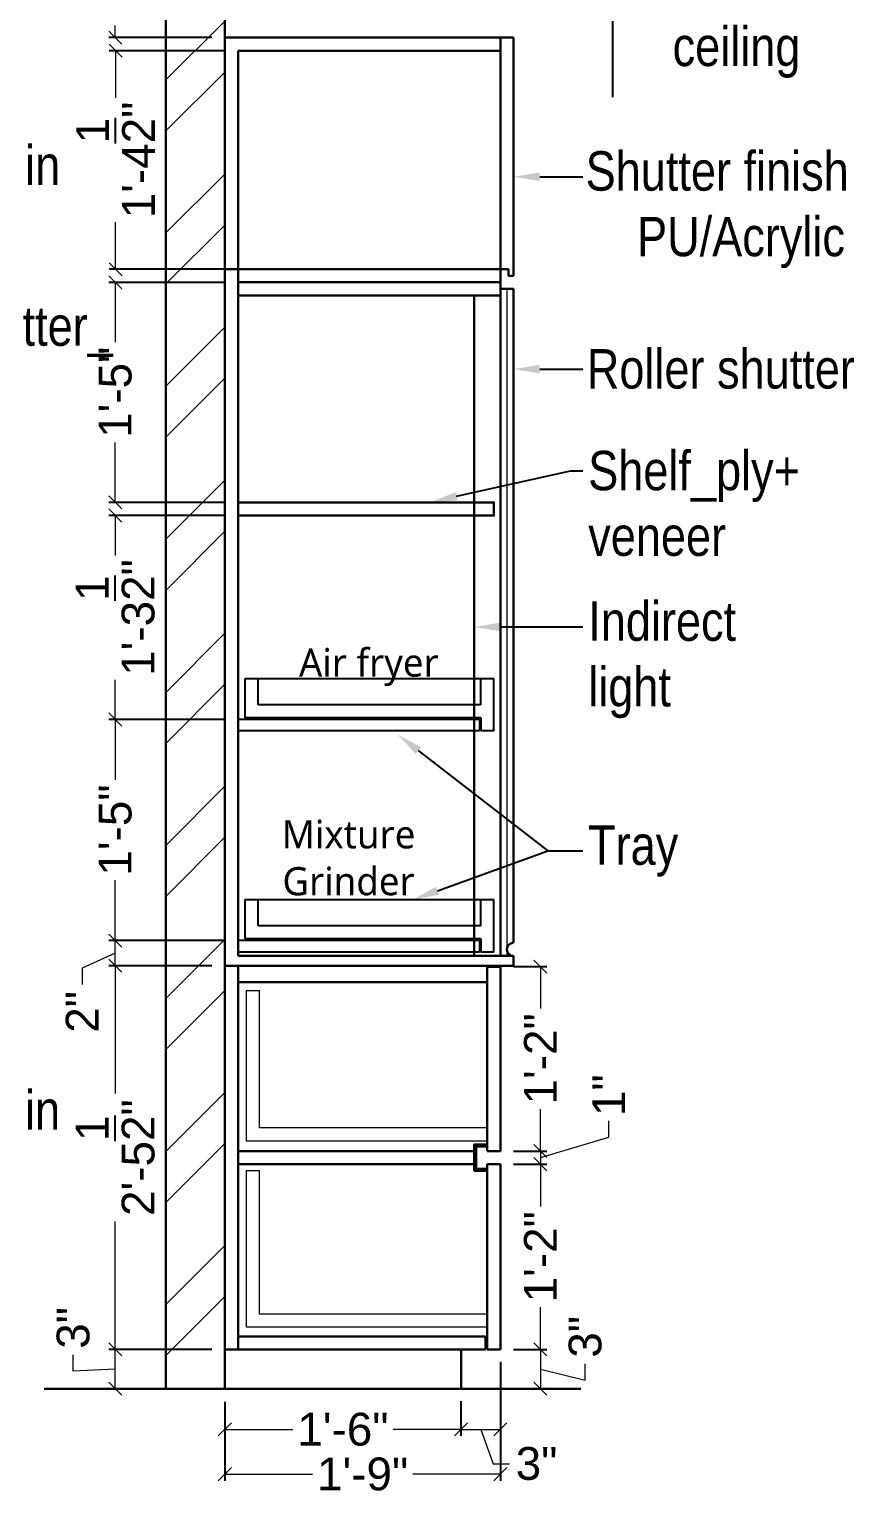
# Model space of a CAD drawing. Header units: millimetres. Extents: x 56222 to 3066687, y -650199 to -121287.
# Drawn here: x 135237.9 to 135299.9, y -184706 to -184594.2 of the extents above; entities that cross this region are included whole.
import ezdxf
from ezdxf import colors
from ezdxf.entities.mleader import LeaderData, LeaderLine
from ezdxf.math import Vec2, Vec3

# ---------------------------------------------------------------- set-up
doc = ezdxf.new("R2010")
doc.units = ezdxf.units.MM
doc.header["$MEASUREMENT"] = 0
doc.header["$PDMODE"] = 35
doc.layers.get('Defpoints').update_dxf_attribs({"color": 220})
for name, color, linetype, lineweight in [('COLUMN', 1, 'Continuous', 30), ('dim05', 1, 'Continuous', 13), ('FURNITURE', 32, 'Continuous', 9), ('FURNITURE-1', 252, 'Continuous', 13), ('hatch-wall', 8, 'Continuous', 9), ('Text', 7, 'Continuous', 15), ('wall', 7, 'Continuous', 30), ('XX~SLAB ( BEAM )~ ( DIM )', 7, 'Continuous', 9)]:
    doc.layers.add(name, color=color, linetype=linetype, lineweight=lineweight)
doc.styles.add('Arial', font='arial.ttf')
doc.styles.get("Standard").update_dxf_attribs({"font": 'arial.ttf', "height": 6})
doc.styles.add('style4', font='ARIALN.TTF')
doc.dimstyles.new('ISO-25', dxfattribs={"dimtxt": 2.5, "dimasz": 1, "dimexe": 0.5, "dimexo": 1, "dimtad": 0, "dimdec": 1, "dimlunit": 4, "dimtxsty": 'Standard', "dimblk": 'OBLIQUE', "dimcen": 2.5, "dimclrd": 1, "dimclre": 1, "dimclrt": 5, "dimadec": 0, "dimazin": 0, "dimtfac": 1, "dimtdec": 1, "dimtmove": 0, "dimatfit": 3, "dimfxl": 1, "dimlwd": -1, "dimarcsym": 0})

# ---------------------------------------------------------------- blocks, each defined once
blk = doc.blocks.new('_Oblique')
at = {"layer": 'wall', "color": 0, "lineweight": -2}
blk.add_line((-0.5, -0.5), (0.5, 0.5), dxfattribs=at)
blk = doc.blocks.new('*D476')
at = {"layer": 'Defpoints', "color": 0, "lineweight": 30, "transparency": 16777216}
for p in [(135244.42, -184694.85), (135252.77, -184694.85), (135252.77, -184697.85)]:
    blk.add_point(p, dxfattribs=at)
at = {"layer": 'dim05', "color": 1, "linetype": 'Continuous', "transparency": 16777216}
for p, q in [((135241.21, -184696.52), (135241.21, -184695.27)), ((135244.42, -184697.85), (135244.42, -184694.85)), ((135244.42, -184696.35), (135241.21, -184696.52))]:
    blk.add_line(p, q, dxfattribs=at)
at = {"layer": 'dim05', "color": 1, "linetype": 'Continuous', "lineweight": -2, "transparency": 16777216}
for p, q in [((135251.77, -184694.85), (135243.92, -184694.85)), ((135251.77, -184697.85), (135243.92, -184697.85))]:
    blk.add_line(p, q, dxfattribs=at)
at = {"layer": 'dim05', "color": 1, "transparency": 16777216}
for p, rotation in [((135244.42, -184694.85), 90), ((135244.42, -184697.85), 270)]:
    blk.add_blockref('_Oblique', p, dxfattribs=dict(at, rotation=rotation))
at = {"layer": 'dim05', "color": 5, "lineweight": 25, "transparency": 16777216, "insert": (135241.21, -184693.21), "char_height": 2.5, "attachment_point": 5, "rotation": 90, "style": 'Arial'}
blk.add_mtext('3"', dxfattribs=at)
blk = doc.blocks.new('*D477')
at = {"layer": 'Defpoints', "color": 0, "lineweight": 30, "transparency": 16777216}
for p in [(135244.42, -184665.6), (135252.77, -184665.6), (135252.77, -184694.85)]:
    blk.add_point(p, dxfattribs=at)
at = {"layer": 'dim05', "color": 1, "linetype": 'Continuous', "lineweight": -2, "transparency": 16777216}
for p, q in [((135251.77, -184665.6), (135243.92, -184665.6)), ((135251.77, -184694.85), (135243.92, -184694.85))]:
    blk.add_line(p, q, dxfattribs=at)
at = {"layer": 'dim05', "color": 1, "linetype": 'Continuous', "transparency": 16777216}
for p, q in [((135244.42, -184665.6), (135244.42, -184675.35)), ((135244.42, -184694.85), (135244.42, -184685.11))]:
    blk.add_line(p, q, dxfattribs=at)
at = {"layer": 'dim05', "color": 1, "transparency": 16777216}
for p, rotation in [((135244.42, -184665.6), 90), ((135244.42, -184694.85), 270)]:
    blk.add_blockref('_Oblique', p, dxfattribs=dict(at, rotation=rotation))
at = {"layer": 'dim05', "color": 5, "lineweight": 25, "transparency": 16777216, "insert": (135244.42, -184680.23), "char_height": 2.5, "attachment_point": 5, "rotation": 90, "style": 'Arial'}
blk.add_mtext('2\'-5{\\H1x;\\S1/2;}"', dxfattribs=at)
blk = doc.blocks.new('*D478')
at = {"layer": 'Defpoints', "color": 0, "lineweight": 30, "transparency": 16777216}
for p in [(135244.42, -184588.85), (135252.77, -184588.85), (135252.77, -184594.85)]:
    blk.add_point(p, dxfattribs=at)
at = {"layer": 'dim05', "color": 1, "linetype": 'Continuous', "lineweight": -2, "transparency": 16777216}
for p, q in [((135251.77, -184588.85), (135243.92, -184588.85)), ((135251.77, -184594.85), (135243.92, -184594.85))]:
    blk.add_line(p, q, dxfattribs=at)
at = {"layer": 'dim05', "color": 1, "linetype": 'Continuous', "transparency": 16777216}
for p, q in [((135244.42, -184588.85), (135244.42, -184589.79)), ((135244.42, -184594.85), (135244.42, -184593.92))]:
    blk.add_line(p, q, dxfattribs=at)
at = {"layer": 'dim05', "color": 1, "transparency": 16777216}
for p, rotation in [((135244.42, -184588.85), 90), ((135244.42, -184594.85), 270)]:
    blk.add_blockref('_Oblique', p, dxfattribs=dict(at, rotation=rotation))
at = {"layer": 'dim05', "color": 5, "lineweight": 25, "transparency": 16777216, "insert": (135244.42, -184591.85), "char_height": 2.5, "attachment_point": 5, "rotation": 90, "style": 'Arial'}
blk.add_mtext('6"', dxfattribs=at)
blk = doc.blocks.new('*D479')
at = {"layer": 'Defpoints', "color": 0, "lineweight": 30, "transparency": 16777216}
for p in [(135252.77, -184697.85), (135270.77, -184697.8, -0.13), (135270.77, -184700.95)]:
    blk.add_point(p, dxfattribs=at)
at = {"layer": 'dim05', "color": 1, "linetype": 'Continuous', "lineweight": -2, "transparency": 16777216}
for p, q in [((135270.77, -184698.8), (135270.77, -184701.45)), ((135252.77, -184698.85), (135252.77, -184701.45))]:
    blk.add_line(p, q, dxfattribs=at)
at = {"layer": 'dim05', "color": 1, "linetype": 'Continuous', "transparency": 16777216}
for p, q in [((135252.77, -184700.95), (135257.94, -184700.95)), ((135270.77, -184700.95), (135265.6, -184700.95))]:
    blk.add_line(p, q, dxfattribs=at)
at = {"layer": 'dim05', "color": 1, "transparency": 16777216, "rotation": 180}
blk.add_blockref('_Oblique', (135252.77, -184700.95), dxfattribs=at)
at = {"layer": 'dim05', "color": 1, "transparency": 16777216}
blk.add_blockref('_Oblique', (135270.77, -184700.95), dxfattribs=at)
at = {"layer": 'dim05', "color": 5, "lineweight": 25, "transparency": 16777216, "insert": (135261.77, -184700.95), "char_height": 2.5, "attachment_point": 5, "style": 'Arial'}
blk.add_mtext('1\'-6"', dxfattribs=at)
blk = doc.blocks.new('*D480')
at = {"layer": 'Defpoints', "color": 0, "lineweight": 30, "transparency": 16777216}
for p in [(135273.77, -184694.8), (135270.77, -184697.85), (135273.77, -184700.95)]:
    blk.add_point(p, dxfattribs=at)
at = {"layer": 'dim05', "color": 1, "linetype": 'Continuous', "lineweight": -2, "transparency": 16777216}
for p, q in [((135273.77, -184695.8), (135273.77, -184701.45)), ((135270.77, -184698.85), (135270.77, -184701.45))]:
    blk.add_line(p, q, dxfattribs=at)
at = {"layer": 'dim05', "color": 1, "linetype": 'Continuous', "transparency": 16777216}
for p, q in [((135270.77, -184700.95), (135273.77, -184700.95)), ((135272.27, -184700.95), (135273.22, -184703.56)), ((135273.22, -184703.56), (135274.47, -184703.56))]:
    blk.add_line(p, q, dxfattribs=at)
at = {"layer": 'dim05', "color": 1, "transparency": 16777216, "rotation": 180}
blk.add_blockref('_Oblique', (135270.77, -184700.95), dxfattribs=at)
at = {"layer": 'dim05', "color": 1, "transparency": 16777216}
blk.add_blockref('_Oblique', (135273.77, -184700.95), dxfattribs=at)
at = {"layer": 'dim05', "color": 5, "lineweight": 25, "transparency": 16777216, "insert": (135276.53, -184703.56), "char_height": 2.5, "attachment_point": 5, "style": 'Arial'}
blk.add_mtext('3"', dxfattribs=at)
blk = doc.blocks.new('*D382')
at = {"layer": 'Defpoints', "color": 0, "lineweight": 30, "transparency": 16777216}
for p in [(135273.77, -184665.67, -0.14), (135273.77, -184679.73), (135276.82, -184679.73)]:
    blk.add_point(p, dxfattribs=at)
at = {"layer": 'dim05', "color": 1, "linetype": 'Continuous', "lineweight": -2, "transparency": 16777216}
for p, q in [((135274.77, -184665.67), (135277.32, -184665.67)), ((135274.77, -184679.73), (135277.32, -184679.73))]:
    blk.add_line(p, q, dxfattribs=at)
at = {"layer": 'dim05', "color": 1, "linetype": 'Continuous', "transparency": 16777216}
for p, q in [((135276.82, -184665.67), (135276.82, -184668.87)), ((135276.82, -184679.73), (135276.82, -184676.53))]:
    blk.add_line(p, q, dxfattribs=at)
at = {"layer": 'dim05', "color": 1, "transparency": 16777216}
for p, rotation in [((135276.82, -184665.67), 90), ((135276.82, -184679.73), 270)]:
    blk.add_blockref('_Oblique', p, dxfattribs=dict(at, rotation=rotation))
at = {"layer": 'dim05', "color": 5, "lineweight": 25, "transparency": 16777216, "insert": (135276.82, -184672.7), "char_height": 2.5, "attachment_point": 5, "rotation": 90, "style": 'Arial'}
blk.add_mtext('1\'-2"', dxfattribs=at)
blk = doc.blocks.new('*D383')
at = {"layer": 'Defpoints', "color": 0, "lineweight": 30, "transparency": 16777216}
for p in [(135273.77, -184679.73), (135273.77, -184680.73), (135276.82, -184680.73)]:
    blk.add_point(p, dxfattribs=at)
at = {"layer": 'dim05', "color": 1, "linetype": 'Continuous', "transparency": 16777216}
for p, q in [((135282.03, -184678.67), (135282.03, -184677.42)), ((135276.82, -184680.23), (135282.03, -184678.67)), ((135276.82, -184679.73), (135276.82, -184678.73)), ((135276.82, -184679.73), (135276.82, -184680.73)), ((135276.82, -184679.73), (135276.82, -184680.73)), ((135276.82, -184680.73), (135276.82, -184681.73))]:
    blk.add_line(p, q, dxfattribs=at)
at = {"layer": 'dim05', "color": 1, "linetype": 'Continuous', "lineweight": -2, "transparency": 16777216}
for p, q in [((135274.77, -184679.73), (135277.32, -184679.73)), ((135274.77, -184680.73), (135277.32, -184680.73))]:
    blk.add_line(p, q, dxfattribs=at)
at = {"layer": 'dim05', "color": 1, "transparency": 16777216}
for p, rotation in [((135276.82, -184679.73), 270), ((135276.82, -184680.73), 90)]:
    blk.add_blockref('_Oblique', p, dxfattribs=dict(at, rotation=rotation))
at = {"layer": 'dim05', "color": 5, "lineweight": 25, "transparency": 16777216, "insert": (135282.03, -184675.47), "char_height": 2.5, "attachment_point": 5, "rotation": 90, "style": 'Arial'}
blk.add_mtext('1"', dxfattribs=at)
blk = doc.blocks.new('*D384')
at = {"layer": 'Defpoints', "color": 0, "lineweight": 30, "transparency": 16777216}
for p in [(135273.77, -184680.73), (135273.77, -184694.85, -0.13), (135276.82, -184694.85)]:
    blk.add_point(p, dxfattribs=at)
at = {"layer": 'dim05', "color": 1, "linetype": 'Continuous', "lineweight": -2, "transparency": 16777216}
for p, q in [((135274.77, -184680.73), (135277.32, -184680.73)), ((135274.77, -184694.85), (135277.32, -184694.85))]:
    blk.add_line(p, q, dxfattribs=at)
at = {"layer": 'dim05', "color": 1, "linetype": 'Continuous', "transparency": 16777216}
for p, q in [((135276.82, -184680.73), (135276.82, -184683.96)), ((135276.82, -184694.85), (135276.82, -184691.62))]:
    blk.add_line(p, q, dxfattribs=at)
at = {"layer": 'dim05', "color": 1, "transparency": 16777216}
for p, rotation in [((135276.82, -184680.73), 90), ((135276.82, -184694.85), 270)]:
    blk.add_blockref('_Oblique', p, dxfattribs=dict(at, rotation=rotation))
at = {"layer": 'dim05', "color": 5, "lineweight": 25, "transparency": 16777216, "insert": (135276.82, -184687.79), "char_height": 2.5, "attachment_point": 5, "rotation": 90, "style": 'Arial'}
blk.add_mtext('1\'-2"', dxfattribs=at)
blk = doc.blocks.new('*D385')
at = {"layer": 'Defpoints', "color": 0, "lineweight": 30, "transparency": 16777216}
for p in [(135273.77, -184694.85, -0.13), (135270.77, -184697.85, -0.13), (135276.82, -184697.85)]:
    blk.add_point(p, dxfattribs=at)
at = {"layer": 'dim05', "color": 1, "linetype": 'Continuous', "lineweight": -2, "transparency": 16777216}
for p, q in [((135274.77, -184694.85), (135277.32, -184694.85)), ((135271.77, -184697.85), (135277.32, -184697.85))]:
    blk.add_line(p, q, dxfattribs=at)
at = {"layer": 'dim05', "color": 1, "linetype": 'Continuous', "transparency": 16777216}
for p, q in [((135276.82, -184694.85), (135276.82, -184697.85)), ((135276.82, -184696.35), (135280.24, -184697.2)), ((135280.24, -184697.2), (135280.24, -184695.95))]:
    blk.add_line(p, q, dxfattribs=at)
at = {"layer": 'dim05', "color": 1, "transparency": 16777216}
for p, rotation in [((135276.82, -184694.85), 90), ((135276.82, -184697.85), 270)]:
    blk.add_blockref('_Oblique', p, dxfattribs=dict(at, rotation=rotation))
at = {"layer": 'dim05', "color": 5, "lineweight": 25, "transparency": 16777216, "insert": (135280.24, -184693.89), "char_height": 2.5, "attachment_point": 5, "rotation": 90, "style": 'Arial'}
blk.add_mtext('3"', dxfattribs=at)
blk = doc.blocks.new('*D386')
at = {"layer": 'Defpoints', "color": 0, "lineweight": 30, "transparency": 16777216}
for p in [(135244.42, -184663.69), (135253.77, -184663.69, 0), (135252.77, -184665.6)]:
    blk.add_point(p, dxfattribs=at)
at = {"layer": 'dim05', "color": 1, "linetype": 'Continuous', "lineweight": -2, "transparency": 16777216}
for p, q in [((135252.77, -184663.69), (135243.92, -184663.69)), ((135251.77, -184665.6), (135243.92, -184665.6))]:
    blk.add_line(p, q, dxfattribs=at)
at = {"layer": 'dim05', "color": 1, "linetype": 'Continuous', "transparency": 16777216}
for p, q in [((135244.42, -184665.6), (135244.42, -184663.69)), ((135244.42, -184664.65), (135241.89, -184665.79)), ((135241.89, -184665.79), (135241.89, -184667.04))]:
    blk.add_line(p, q, dxfattribs=at)
at = {"layer": 'dim05', "color": 1, "transparency": 16777216}
for p, rotation in [((135244.42, -184663.69), 90), ((135244.42, -184665.6), 270)]:
    blk.add_blockref('_Oblique', p, dxfattribs=dict(at, rotation=rotation))
at = {"layer": 'dim05', "color": 5, "lineweight": 25, "transparency": 16777216, "insert": (135241.89, -184669.12), "char_height": 2.5, "attachment_point": 5, "rotation": 90, "style": 'Arial'}
blk.add_mtext('2"', dxfattribs=at)
blk = doc.blocks.new('*D387')
at = {"layer": 'Defpoints', "color": 0, "lineweight": 30, "transparency": 16777216}
for p in [(135244.42, -184646.83), (135253.77, -184646.83, 0.06), (135253.77, -184663.69, 0)]:
    blk.add_point(p, dxfattribs=at)
at = {"layer": 'dim05', "color": 1, "linetype": 'Continuous', "lineweight": -2, "transparency": 16777216}
for p, q in [((135252.77, -184646.83), (135243.92, -184646.83)), ((135252.77, -184663.69), (135243.92, -184663.69))]:
    blk.add_line(p, q, dxfattribs=at)
at = {"layer": 'dim05', "color": 1, "linetype": 'Continuous', "transparency": 16777216}
for p, q in [((135244.42, -184646.83), (135244.42, -184651.43)), ((135244.42, -184663.69), (135244.42, -184659.09))]:
    blk.add_line(p, q, dxfattribs=at)
at = {"layer": 'dim05', "color": 1, "transparency": 16777216}
for p, rotation in [((135244.42, -184646.83), 90), ((135244.42, -184663.69), 270)]:
    blk.add_blockref('_Oblique', p, dxfattribs=dict(at, rotation=rotation))
at = {"layer": 'dim05', "color": 5, "lineweight": 25, "transparency": 16777216, "insert": (135244.42, -184655.26), "char_height": 2.5, "attachment_point": 5, "rotation": 90, "style": 'Arial'}
blk.add_mtext('1\'-5"', dxfattribs=at)
blk = doc.blocks.new('*D388')
at = {"layer": 'Defpoints', "color": 0, "lineweight": 30, "transparency": 16777216}
for p in [(135244.42, -184631.28), (135253.77, -184631.28), (135253.77, -184646.83, 0.06)]:
    blk.add_point(p, dxfattribs=at)
at = {"layer": 'dim05', "color": 1, "linetype": 'Continuous', "lineweight": -2, "transparency": 16777216}
for p, q in [((135252.77, -184631.28), (135243.92, -184631.28)), ((135252.77, -184646.83), (135243.92, -184646.83))]:
    blk.add_line(p, q, dxfattribs=at)
at = {"layer": 'dim05', "color": 1, "linetype": 'Continuous', "transparency": 16777216}
for p, q in [((135244.42, -184631.28), (135244.42, -184634.32)), ((135244.42, -184646.83), (135244.42, -184643.8))]:
    blk.add_line(p, q, dxfattribs=at)
at = {"layer": 'dim05', "color": 1, "transparency": 16777216}
for p, rotation in [((135244.42, -184631.28), 90), ((135244.42, -184646.83), 270)]:
    blk.add_blockref('_Oblique', p, dxfattribs=dict(at, rotation=rotation))
at = {"layer": 'dim05', "color": 5, "lineweight": 25, "transparency": 16777216, "insert": (135244.42, -184639.06), "char_height": 2.5, "attachment_point": 5, "rotation": 90, "style": 'Arial'}
blk.add_mtext('1\'-3{\\H1x;\\S1/2;}"', dxfattribs=at)
blk = doc.blocks.new('*D394')
at = {"layer": 'Defpoints', "color": 0, "lineweight": 30, "transparency": 16777216}
for p in [(135244.42, -184613.51), (135253.77, -184613.51, 0.14), (135253.77, -184630.28)]:
    blk.add_point(p, dxfattribs=at)
at = {"layer": 'dim05', "color": 1, "linetype": 'Continuous', "lineweight": -2, "transparency": 16777216}
for p, q in [((135252.77, -184613.51), (135243.92, -184613.51)), ((135252.77, -184630.28), (135243.92, -184630.28))]:
    blk.add_line(p, q, dxfattribs=at)
at = {"layer": 'dim05', "color": 1, "linetype": 'Continuous', "transparency": 16777216}
for p, q in [((135244.42, -184613.51), (135244.42, -184618.06)), ((135244.42, -184630.28), (135244.42, -184625.72))]:
    blk.add_line(p, q, dxfattribs=at)
at = {"layer": 'dim05', "color": 1, "transparency": 16777216}
for p, rotation in [((135244.42, -184613.51), 90), ((135244.42, -184630.28), 270)]:
    blk.add_blockref('_Oblique', p, dxfattribs=dict(at, rotation=rotation))
at = {"layer": 'dim05', "color": 5, "lineweight": 25, "transparency": 16777216, "insert": (135244.42, -184621.89), "char_height": 2.5, "attachment_point": 5, "rotation": 90, "style": 'Arial'}
blk.add_mtext('1\'-5"', dxfattribs=at)
blk = doc.blocks.new('*D395')
at = {"layer": 'Defpoints', "color": 0, "lineweight": 30, "transparency": 16777216}
for p in [(135244.44, -184595.85), (135253.77, -184595.85), (135253.77, -184612.51, 0.14)]:
    blk.add_point(p, dxfattribs=at)
at = {"layer": 'dim05', "color": 1, "linetype": 'Continuous', "lineweight": -2, "transparency": 16777216}
for p, q in [((135252.77, -184595.85), (135243.94, -184595.85)), ((135252.77, -184612.51), (135243.94, -184612.51))]:
    blk.add_line(p, q, dxfattribs=at)
at = {"layer": 'dim05', "color": 1, "linetype": 'Continuous', "transparency": 16777216}
for p, q in [((135244.44, -184595.85), (135244.44, -184599.44)), ((135244.44, -184612.51), (135244.44, -184608.92))]:
    blk.add_line(p, q, dxfattribs=at)
at = {"layer": 'dim05', "color": 1, "transparency": 16777216}
for p, rotation in [((135244.44, -184595.85), 90), ((135244.44, -184612.51), 270)]:
    blk.add_blockref('_Oblique', p, dxfattribs=dict(at, rotation=rotation))
at = {"layer": 'dim05', "color": 5, "lineweight": 25, "transparency": 16777216, "insert": (135244.44, -184604.18), "char_height": 2.5, "attachment_point": 5, "rotation": 90, "style": 'Arial'}
blk.add_mtext('1\'-4{\\H1x;\\S1/2;}"', dxfattribs=at)
blk = doc.blocks.new('*D396')
at = {"layer": 'Defpoints', "color": 0, "lineweight": 30, "transparency": 16777216}
for p in [(135273.77, -184694.85, -0.13), (135252.77, -184697.85), (135273.77, -184704.36)]:
    blk.add_point(p, dxfattribs=at)
at = {"layer": 'dim05', "color": 1, "linetype": 'Continuous', "lineweight": -2, "transparency": 16777216}
for p, q in [((135273.77, -184695.85), (135273.77, -184704.86)), ((135252.77, -184698.85), (135252.77, -184704.86))]:
    blk.add_line(p, q, dxfattribs=at)
at = {"layer": 'dim05', "color": 1, "linetype": 'Continuous', "transparency": 16777216}
for p, q in [((135252.77, -184704.36), (135259.44, -184704.36)), ((135273.77, -184704.36), (135267.1, -184704.36))]:
    blk.add_line(p, q, dxfattribs=at)
at = {"layer": 'dim05', "color": 1, "transparency": 16777216, "rotation": 180}
blk.add_blockref('_Oblique', (135252.77, -184704.36), dxfattribs=at)
at = {"layer": 'dim05', "color": 1, "transparency": 16777216}
blk.add_blockref('_Oblique', (135273.77, -184704.36), dxfattribs=at)
at = {"layer": 'dim05', "color": 5, "lineweight": 25, "transparency": 16777216, "insert": (135263.27, -184704.36), "char_height": 2.5, "attachment_point": 5, "style": 'Arial'}
blk.add_mtext('1\'-9"', dxfattribs=at)

msp = doc.modelspace()

# ---------------------------------------------------------------- hatches: boundary and pattern name
at = {"layer": 'hatch-wall'}
h = msp.add_hatch(dxfattribs=at)
h.set_pattern_fill('ANSI32', color=256, scale=22)
h.set_pattern_definition([(45, (7014.038, -201514.976), (-5.83363094, 5.83363094), []), (45, (7017.927, -201514.976), (-5.83363094, 5.83363094), [])])
h.paths.add_polyline_path([(135252.768, -184588.854), (135248.28, -184588.854), (135248.286, -184697.854), (135252.774, -184697.854)])

# ---------------------------------------------------------------- linework, layer by layer
at = {"layer": 'COLUMN'}
msp.add_line((135238.983, -184697.854), (135279.904, -184697.854), dxfattribs=at)
at = {"layer": 'FURNITURE', "linetype": 'ByBlock', "lineweight": -3}
msp.add_line((135282.308, -184593.591), (135282.308, -184599.4), dxfattribs=at)
at = {"layer": 'FURNITURE', "lineweight": 30}
for p, q in [((135274.774, -184594.854), (135252.774, -184594.854)), ((135273.774, -184613.006, 0.013), (135273.774, -184594.854)), ((135274.774, -184613.006, 0.013), (135274.774, -184594.854)), ((135252.774, -184595.854), (135252.774, -184595.854)), ((135273.774, -184595.854), (135253.774, -184595.854)), ((135273.774, -184612.506, 0.013), (135252.774, -184612.506, 0.143)), ((135273.774, -184612.506, 0.013), (135273.774, -184612.506, 0.013)), ((135273.774, -184612.506, 0.013), (135273.774, -184612.506, 0.013)), ((135273.774, -184612.506, 0.013), (135274.394, -184612.506, 0.013)), ((135273.774, -184614.506, 0.013), (135273.774, -184612.506, 0.013)), ((135274.394, -184613.006, 0.013), (135274.394, -184612.506, 0.013)), ((135273.774, -184613.506, 0.013), (135253.774, -184613.506, 0.143)), ((135274.774, -184613.006, 0.013), (135274.394, -184613.006, 0.013)), ((135273.774, -184614.506, 0.013), (135253.774, -184614.506, 0.143)), ((135274.774, -184614.006, 0.013), (135273.774, -184614.006, 0.013)), ((135273.774, -184614.506, 0.013), (135273.774, -184664.854, -0.129)), ((135274.774, -184614.006, 0.013), (135274.774, -184663.763, -0.126)), ((135274.774, -184614.006, 0.013), (135274.774, -184618.378, -0.129)), ((135273.774, -184663.854, -0.129), (135273.774, -184664.854, -0.129)), ((135273.774, -184663.854, -0.129), (135273.774, -184664.854, -0.129)), ((135252.774, -184664.854), (135252.774, -184697.854)), ((135274.774, -184664.854, -0.129), (135273.774, -184664.854, -0.129)), ((135273.774, -184664.854, -0.129), (135273.774, -184664.854, -0.129)), ((135274.774, -184664.853, -0.129), (135274.774, -184664.854, -0.129)), ((135274.774, -184665.604, -0.129), (135252.774, -184665.604)), ((135253.774, -184694.854), (135253.774, -184665.604)), ((135272.774, -184665.675, -0.141), (135272.774, -184679.729)), ((135272.774, -184665.675, -0.129), (135273.774, -184665.675, -0.129)), ((135273.774, -184665.675, -0.141), (135273.774, -184679.729)), ((135253.774, -184666.854), (135272.774, -184666.854, -0.137)), ((135271.774, -184679.729), (135253.774, -184679.729, 0.129)), ((135273.774, -184679.729), (135272.774, -184679.729)), ((135271.774, -184680.729), (135253.774, -184680.729, 0.129)), ((135272.774, -184680.729), (135272.774, -184694.854, -0.129)), ((135272.774, -184681.859), (135272.774, -184680.729)), ((135273.774, -184680.729), (135272.774, -184680.729)), ((135273.774, -184680.729), (135273.774, -184694.854, -0.129)), ((135272.635, -184693.854, -0.129), (135253.774, -184693.854)), ((135272.635, -184693.854, -0.129), (135272.635, -184694.854, -0.129)), ((135252.774, -184694.854), (135272.635, -184694.854, -0.129)), ((135270.774, -184694.854, -0.129), (135270.774, -184697.854, -0.129)), ((135272.774, -184694.854, -0.129), (135273.774, -184694.854, -0.129)), ((135270.774, -184697.854, -0.129), (135252.774, -184697.854))]:
    msp.add_line(p, q, dxfattribs=at)
at = {"layer": 'FURNITURE', "lineweight": 30, "ltscale": 0.4}
for p, q in [((135252.774, -184594.854), (135252.775, -184612.506, 0.143)), ((135253.774, -184595.854, 0.004), (135253.775, -184612.506, 0.143)), ((135252.774, -184665.604, 0), (135252.774, -184612.506, 0.143)), ((135253.774, -184664.854, 0), (135253.774, -184612.506, 0.143)), ((135274.774, -184664.853, -0.129), (135253.774, -184664.845, 0))]:
    msp.add_line(p, q, dxfattribs=at)
at = {"layer": 'FURNITURE'}
for p, q in [((135252.774, -184614.57, 0.078), (135252.774, -184664.822)), ((135254.419, -184667.499), (135255.419, -184667.499)), ((135254.419, -184678.967, 0.129), (135254.419, -184667.499)), ((135255.419, -184677.967, 0.129), (135255.419, -184667.499)), ((135272.774, -184677.966), (135255.419, -184677.967, 0.129)), ((135272.774, -184678.966), (135254.419, -184678.967, 0.129)), ((135254.419, -184681.2, 0.129), (135255.419, -184681.2, 0.129)), ((135254.419, -184693.159), (135254.419, -184681.2, 0.129)), ((135255.419, -184692.159), (135255.419, -184681.2, 0.129)), ((135272.774, -184693.158, -0.129), (135254.419, -184693.159)), ((135272.774, -184692.158, -0.129), (135255.419, -184692.159))]:
    msp.add_line(p, q, dxfattribs=at)
at = {"layer": 'FURNITURE', "color": 3, "lineweight": 30}
msp.add_line((135271.774, -184614.506, 0.013), (135271.774, -184664.854, -0.129), dxfattribs=at)
at = {"layer": 'FURNITURE', "lineweight": 15}
msp.add_line((135274.274, -184614.006, 0.013), (135274.252, -184664.853, -0.126), dxfattribs=at)
at = {"layer": 'FURNITURE', "linetype": 'ByBlock', "lineweight": 30}
msp.add_line((135274.774, -184665.604, -0.129), (135274.774, -184664.854, -0.129), dxfattribs=at)
at = {"layer": 'FURNITURE', "lineweight": 30}
msp.add_lwpolyline([(135253.774, -184630.281), (135273.274, -184630.281), (135273.274, -184631.283), (135253.774, -184631.283)], close=True, dxfattribs=at)
for points in [[(135272.774, -184681.079), (135272.774, -184681.229), (135271.774, -184681.229), (135271.774, -184679.229), (135272.774, -184679.229), (135272.774, -184679.379)], [(135272.774, -184681.079), (135271.924, -184681.079), (135271.924, -184679.379), (135272.774, -184679.379)]]:
    msp.add_lwpolyline(points, dxfattribs=at)
for centre, radius, start, end in [((135274.77, -184664.354, -0.129), 0.5, 99.25541, 270.40163), ((135274.674, -184663.761, -0.129), 0.1, 279.25541, 0)]:
    msp.add_arc(centre, radius, start, end, dxfattribs=at)
at = {"layer": 'FURNITURE-1', "linetype": 'ByBlock', "lineweight": 25}
for p, q in [((135254.316, -184643.703, 0.065), (135273.274, -184643.703)), ((135254.316, -184646.703, 0.065), (135254.316, -184643.703, 0.065)), ((135255.316, -184645.703, 0.065), (135255.316, -184643.703, 0.065)), ((135272.274, -184645.703), (135272.274, -184643.703)), ((135273.274, -184647.703), (135273.274, -184643.703)), ((135272.274, -184645.703), (135255.316, -184645.703, 0.065)), ((135272.18, -184646.833), (135253.774, -184646.833, 0.065)), ((135272.274, -184646.703), (135254.316, -184646.703, 0.065)), ((135272.18, -184646.833), (135272.18, -184647.703)), ((135272.274, -184646.703), (135272.274, -184647.703)), ((135272.18, -184647.703), (135253.774, -184647.703, 0.065)), ((135273.274, -184647.703), (135272.274, -184647.703)), ((135254.316, -184660.561, 0), (135273.274, -184660.561)), ((135254.316, -184663.561, 0), (135254.316, -184660.561, 0)), ((135255.316, -184662.561, 0), (135255.316, -184660.561, 0)), ((135272.274, -184662.561), (135272.274, -184660.561)), ((135273.274, -184664.561), (135273.274, -184660.561)), ((135272.274, -184662.561), (135255.316, -184662.561, 0)), ((135272.18, -184663.692), (135253.774, -184663.692, 0)), ((135272.274, -184663.561), (135254.316, -184663.561, 0)), ((135272.18, -184663.692), (135272.18, -184664.561)), ((135272.274, -184663.561), (135272.274, -184664.561)), ((135272.18, -184664.561), (135253.774, -184664.561, 0)), ((135273.274, -184664.561), (135272.274, -184664.561))]:
    msp.add_line(p, q, dxfattribs=at)
at = {"layer": 'XX~SLAB ( BEAM )~ ( DIM )', "lineweight": 30}
msp.add_lwpolyline([(135252.774, -184697.854), (135248.274, -184697.854), (135248.274, -184588.854), (135252.774, -184588.854)], close=True, dxfattribs=at)

# ---------------------------------------------------------------- texts
at = {"layer": 'Text', "ltscale": 20, "char_height": 2.14365, "width": 15.59214, "attachment_point": 1}
for s, insert in [('\\pxqc;{\\fMalgun Gothic|b0|i0|c0|p34;\\C1;Air fryer}', (135255.947, -184641.427, 0.162)), ('\\pxqc;{\\fMalgun Gothic|b0|i0|c0|p34;\\C1;Mixture Grinder}', (135254.401, -184654.514))]:
    msp.add_mtext(s, dxfattribs=dict(at, insert=insert))

# ---------------------------------------------------------------- dimensions: what is measured, and where the dimension line sits
at = {"layer": 'dim05', "color": 27, "lineweight": 25, "true_color": 0x7d5120}
for base, p1, p2, override, picture, middle in [((135244.416, -184588.854), (135252.774, -184594.854), (135252.774, -184588.854), {"dimtxsty": 'Arial'}, '*D478', (135244.416, -184591.854)), ((135244.439, -184595.854), (135253.774, -184612.506, 0.143), (135253.774, -184595.854), {"dimtxsty": 'Arial'}, '*D395', (135244.439, -184604.18)), ((135244.416, -184613.506), (135253.774, -184630.281), (135253.774, -184613.506, 0.14), {"dimtxsty": 'Arial'}, '*D394', (135244.416, -184621.894)), ((135244.4164, -184631.2827), (135253.7739, -184646.8332, 0.0647), (135253.7738, -184631.2827), {"dimtxsty": 'Arial'}, '*D388', (135244.4164, -184639.0579)), ((135244.416, -184646.833), (135253.774, -184663.692, 0), (135253.774, -184646.833, 0.065), {"dimtxsty": 'Arial'}, '*D387', (135244.416, -184655.263)), ((135244.416378, -184665.603576), (135252.77387, -184694.853578), (135252.773872, -184665.603576), {"dimtxsty": 'Arial'}, '*D477', (135244.416378, -184680.228577)), ((135276.825, -184679.729), (135273.774, -184665.675, -0.141), (135273.774, -184679.729), {"dimtxsty": 'Arial', "dimtmove": 1}, '*D382', (135276.825, -184672.702)), ((135276.825, -184680.729), (135273.774, -184679.729), (135273.774, -184680.729), {"dimtxsty": 'Arial', "dimtmove": 1}, '*D383', (135282.028, -184676.793)), ((135276.825, -184694.854), (135273.774, -184680.729), (135273.774, -184694.854, -0.129), {"dimtxsty": 'Arial', "dimtmove": 1}, '*D384', (135276.825, -184687.791))]:
    dim = msp.add_linear_dim(base=base, p1=p1, p2=p2, angle=90, dimstyle='ISO-25', override=override, dxfattribs=at)
    dim.commit()
    dim.dimension.update_dxf_attribs({"geometry": picture, "text_midpoint": middle})
for base, p1, p2, picture, middle in [((135244.416, -184663.692), (135252.774, -184665.604), (135253.774, -184663.692, 0), '*D386', (135241.894, -184667.663)), ((135244.416, -184694.854), (135252.774, -184697.854), (135252.774, -184694.854), '*D476', (135241.207, -184694.648)), ((135276.825, -184697.854), (135273.774, -184694.854, -0.129), (135270.774, -184697.854, -0.129), '*D385', (135280.245, -184695.328))]:
    dim = msp.add_linear_dim(base=base, p1=p1, p2=p2, angle=90, dimstyle='ISO-25', override={"dimtxsty": 'Arial', "dimtmove": 1}, dxfattribs=at)
    dim.commit()
    dim.dimension.update_dxf_attribs({"geometry": picture, "text_midpoint": middle, "dimtype": 160})
for base, p2, picture, middle in [((135273.774, -184704.359), (135273.774, -184694.854, -0.129), '*D396', (135263.274, -184704.359)), ((135270.774, -184700.951), (135270.774, -184697.8, -0.129), '*D479', (135261.774, -184700.951))]:
    dim = msp.add_linear_dim(base=base, p1=(135252.774, -184697.854), p2=p2, dimstyle='ISO-25', override={"dimtxsty": 'Arial'}, dxfattribs=at)
    dim.commit()
    dim.dimension.update_dxf_attribs({"geometry": picture, "text_midpoint": middle})
dim = msp.add_linear_dim(base=(135273.774, -184700.951, -0.129), p1=(135270.774, -184697.854, -0.129), p2=(135273.774, -184694.8, -0.129), dimstyle='ISO-25', override={"dimtxsty": 'Arial', "dimtmove": 1}, dxfattribs=at)
dim.commit()
dim.dimension.update_dxf_attribs({"geometry": '*D480', "text_midpoint": (135275.093, -184703.557, -0.129), "dimtype": 160})

# ---------------------------------------------------------------- leaders
at = {"layer": 'Text', "color": 1, "lineweight": 0, "ltscale": 20}
ml = msp.add_multileader_mtext('Standard', dxfattribs=at)
ml.set_content('False \\Pceiling', color=1, style='style4')
ml.set_leader_properties()
ml.build(insert=Vec2(0, 0))
ml.multileader.update_dxf_attribs({"dogleg_length": 2.025, "arrow_head_size": 2})
ctx = ml.context
ctx.base_point, ctx.char_height, ctx.arrow_head_size, ctx.landing_gap_size, ctx.plane_origin = Vec3(135286.501, -184590.963), 3, 2, 0.4, Vec3(135224.879, -184575.963)
notes = []
notes.append((ctx, [(0, (1, 1, 0), (135284.012, -184590.963), (1, 0), 2.489, [(0, [(135274.004, -184590.963)], 0, [])])]))
ctx.mtext.insert = Vec3(135286.901, -184589.022)
ml = msp.add_multileader_mtext('Standard', dxfattribs=at)
ml.set_content('Shutter finish in \\PPU/Acrylic ', color=1, style='style4')
ml.set_leader_properties()
ml.build(insert=Vec2(0, 0))
ml.multileader.update_dxf_attribs({"dogleg_length": 2.025, "arrow_head_size": 2})
ctx = ml.context
ctx.base_point, ctx.char_height, ctx.arrow_head_size, ctx.landing_gap_size, ctx.plane_origin = Vec3(135216.131, -184605.019, 0.078), 3, 2, 0.4, Vec3(135147.504, -184590.019, 0.078)
notes.append((ctx, [(0, (1, 1, 0), (135215.169, -184605.019, 0.078), (1, 0), 0.962, [(0, [(135163.048, -184605.019, 0.078)], 0, [])])]))
ctx.mtext.insert = Vec3(135216.531, -184603.078, 0.078)
ml = msp.add_multileader_mtext('Standard', dxfattribs=at)
ml.set_content('Shutter finish in \\PPU/Acrylic ', color=1, style='style4')
ml.set_leader_properties()
ml.build(insert=Vec2(0, 0))
ml.multileader.update_dxf_attribs({"dogleg_length": 2.025, "arrow_head_size": 2})
ctx = ml.context
ctx.base_point, ctx.char_height, ctx.arrow_head_size, ctx.landing_gap_size, ctx.plane_origin = Vec3(135280.069, -184605.46, 0.078), 3, 2, 0.4, Vec3(135211.442, -184605.46, 0.078)
ctx.text_align_type = 1
notes.append((ctx, [(0, (1, 1, 0), (135279.107, -184605.46, 0.078), (1, 0), 0.962, [(0, [(135274.774, -184605.46, 0.078)], 0, [])])]))
ctx.mtext.insert, ctx.mtext.alignment = Vec3(135292.116, -184603.519, 0.078), 2
ml = msp.add_multileader_mtext('Standard', dxfattribs=at)
ml.set_content('Hydraulic shutter_\\PPU/acrylic', color=1, style='style4')
ml.set_leader_properties()
ml.build(insert=Vec2(0, 0))
ml.multileader.update_dxf_attribs({"dogleg_length": 2.025, "arrow_head_size": 2})
ctx = ml.context
ctx.base_point, ctx.char_height, ctx.arrow_head_size, ctx.landing_gap_size, ctx.plane_origin = Vec3(135216.131, -184617.285, 0.078), 3, 2, 0.4, Vec3(135147.504, -184617.285, 0.078)
notes.append((ctx, [(0, (1, 1, 0), (135215.169, -184617.285, 0.078), (1, 0), 0.962, [(0, [(135163.048, -184617.285, 0.078)], 0, [])])]))
ctx.mtext.insert = Vec3(135216.531, -184615.344, 0.078)
ml = msp.add_multileader_mtext('Standard', dxfattribs=at)
ml.set_content('Roller shutter', color=1, style='style4')
ml.set_leader_properties()
ml.build(insert=Vec2(0, 0))
ml.multileader.update_dxf_attribs({"dogleg_length": 2.025, "arrow_head_size": 2})
ctx = ml.context
ctx.base_point, ctx.char_height, ctx.arrow_head_size, ctx.landing_gap_size, ctx.plane_origin = Vec3(135280.069, -184620.126, 0.078), 3, 2, 0.4, Vec3(135211.442, -184620.126, 0.078)
ctx.text_align_type = 1
notes.append((ctx, [(0, (1, 1, 0), (135279.107, -184620.126, 0.078), (1, 0), 0.962, [(0, [(135274.774, -184620.126, 0.078)], 0, [])])]))
ctx.mtext.insert, ctx.mtext.alignment = Vec3(135290.579, -184618.602, 0.078), 2
ml = msp.add_multileader_mtext('Standard', dxfattribs=at)
ml.set_content('Shelf_ply+\\Pveneer', color=1, style='style4')
ml.set_leader_properties()
ml.build(insert=Vec2(0, 0))
ml.multileader.update_dxf_attribs({"dogleg_length": 2.025, "arrow_head_size": 2})
ctx = ml.context
ctx.base_point, ctx.char_height, ctx.arrow_head_size, ctx.landing_gap_size, ctx.plane_origin = Vec3(135280.069, -184627.88, 0.078), 3, 2, 0.4, Vec3(135211.442, -184627.88, 0.078)
notes.append((ctx, [(0, (1, 1, 0), (135279.107, -184627.88, 0.078), (1, 0), 0.962, [(0, [(135268.488, -184630.257, 0.078)], 0, [])])]))
ctx.mtext.insert = Vec3(135280.469, -184626.356, 0.078)
ml = msp.add_multileader_mtext('Standard', dxfattribs=at)
ml.set_content('Indirect \\Plight', color=1, style='style4')
ml.set_leader_properties()
ml.build(insert=Vec2(0, 0))
ml.multileader.update_dxf_attribs({"dogleg_length": 2.025, "arrow_head_size": 2})
ctx = ml.context
ctx.base_point, ctx.char_height, ctx.arrow_head_size, ctx.landing_gap_size, ctx.plane_origin = Vec3(135280.069, -184639.777, 0.078), 3, 2, 0.4, Vec3(135211.442, -184639.777, 0.078)
notes.append((ctx, [(0, (1, 1, 0), (135279.107, -184639.777, 0.078), (1, 0), 0.962, [(0, [(135271.774, -184639.776, 0.078)], 0, [])])]))
ctx.mtext.insert = Vec3(135280.469, -184637.836, 0.078)
ml = msp.add_multileader_mtext('Standard', dxfattribs=at)
ml.set_content('', color=1, style='style4')
ml.set_leader_properties()
ml.build(insert=Vec2(0, 0))
ml.multileader.update_dxf_attribs({"dogleg_length": 0.962, "arrow_head_size": 2})
ctx = ml.context
ctx.base_point, ctx.char_height, ctx.arrow_head_size, ctx.landing_gap_size, ctx.plane_origin = Vec3(135280.058, -184656.85), 3, 2, 0.4, Vec3(135265.929, -184647.971)
notes.append((ctx, [(0, (1, 1, 0), (135277.401, -184656.85), (1, 0), 2.657, [(0, [(135265.929, -184647.971)], 0, [])])]))
ctx.mtext.insert = Vec3(135280.458, -184655.35)
ml = msp.add_multileader_mtext('Standard', dxfattribs=at)
ml.set_content('Backsplash_\\PTile', color=1, style='style4')
ml.set_leader_properties()
ml.build(insert=Vec2(0, 0))
ml.multileader.update_dxf_attribs({"dogleg_length": 2.025, "arrow_head_size": 2})
ctx = ml.context
ctx.base_point, ctx.char_height, ctx.arrow_head_size, ctx.landing_gap_size, ctx.plane_origin = Vec3(135216.131, -184652.445, 0.078), 3, 2, 0.4, Vec3(135147.504, -184652.445, 0.078)
notes.append((ctx, [(0, (1, 1, 0), (135215.169, -184652.445, 0.078), (1, 0), 0.962, [(0, [(135163.048, -184652.445, 0.078)], 0, [])])]))
ctx.mtext.insert = Vec3(135216.531, -184650.92, 0.078)
ml = msp.add_multileader_mtext('Standard', dxfattribs=at)
ml.set_content('Tray', color=1, style='style4')
ml.set_leader_properties()
ml.build(insert=Vec2(0, 0))
ml.multileader.update_dxf_attribs({"dogleg_length": 2.025, "arrow_head_size": 2})
ctx = ml.context
ctx.base_point, ctx.char_height, ctx.arrow_head_size, ctx.landing_gap_size, ctx.plane_origin = Vec3(135280.058, -184656.85, 0.078), 3, 2, 0.4, Vec3(135211.442, -184656.842, 0.078)
notes.append((ctx, [(0, (1, 1, 0), (135277.401, -184656.85, 0.078), (1, 0), 2.657, [(0, [(135267.105, -184660.562, 0.078)], 0, [])])]))
ctx.mtext.insert = Vec3(135280.458, -184654.909, 0.078)
ml = msp.add_multileader_mtext('Standard', dxfattribs=at)
ml.set_content('Drawer finish in \\PPU/Acrylic ', color=1, style='style4')
ml.set_leader_properties()
ml.build(insert=Vec2(0, 0))
ml.multileader.update_dxf_attribs({"dogleg_length": 2.025, "arrow_head_size": 2})
ctx = ml.context
ctx.base_point, ctx.char_height, ctx.arrow_head_size, ctx.landing_gap_size, ctx.plane_origin = Vec3(135216.131, -184677.052, 0.078), 3, 2, 0.4, Vec3(135147.504, -184677.052, 0.078)
notes.append((ctx, [(0, (1, 1, 0), (135215.169, -184677.052, 0.078), (1, 0), 0.962, [(0, [(135163.048, -184677.052, 0.078)], 0, [])])]))
ctx.mtext.insert = Vec3(135216.531, -184675.111, 0.078)
for ctx, leaders in notes:
    for number, flags, end, landing, length, lines in leaders:
        leader = LeaderData()
        leader.index, (leader.has_last_leader_line, leader.has_dogleg_vector, leader.attachment_direction) = number, flags
        leader.last_leader_point, leader.dogleg_vector, leader.dogleg_length = Vec3(end), Vec3(landing), length
        for number, points, colour, breaks in lines:
            line = LeaderLine()
            line.index, line.vertices, line.color, line.breaks = number, Vec3.list(points), colors.encode_raw_color(colour), breaks
            leader.lines.append(line)
        ctx.leaders.append(leader)

doc.saveas('drawing.dxf')
